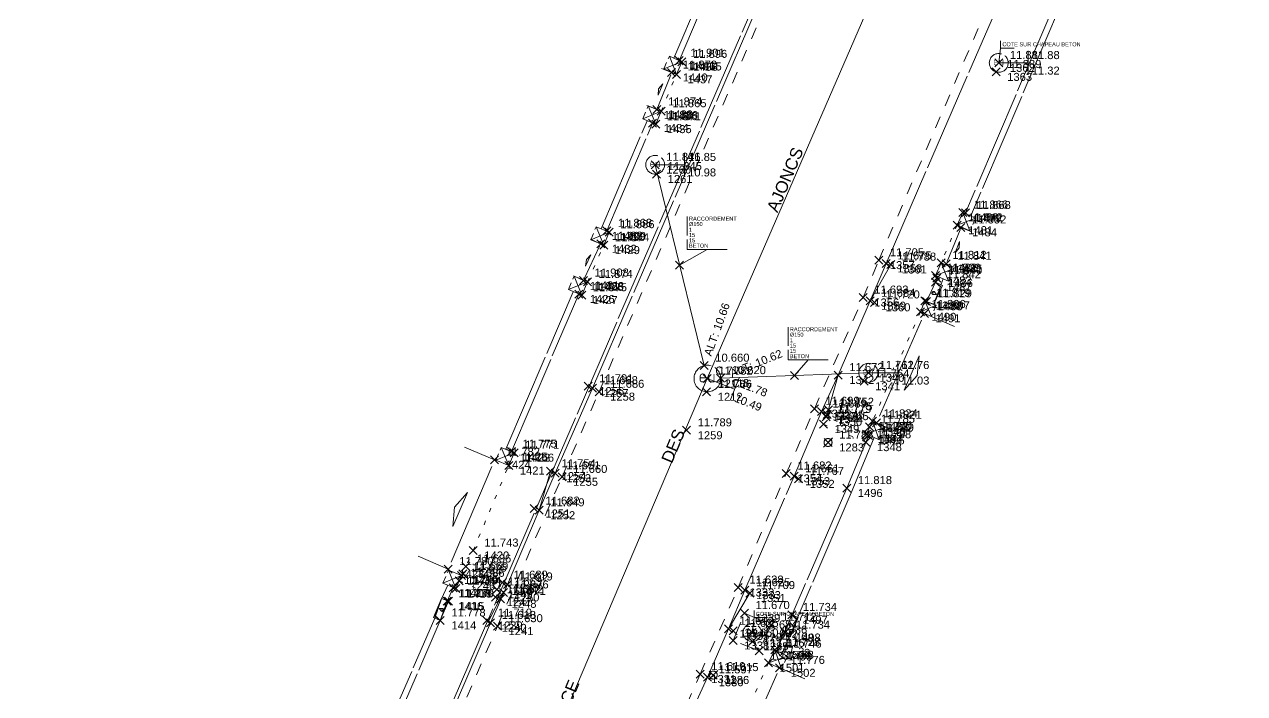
# Model space of a CAD drawing. Header units: metres. Extents: x 1224602 to 1224842, y 7187490 to 7187733.
# Drawn here: x 1224718.64 to 1224749.13, y 7187653.9 to 7187670.61 of the extents above; entities that cross this region are included whole.
import ezdxf
from ezdxf.enums import TextEntityAlignment as Align

# ---------------------------------------------------------------- set-up
doc = ezdxf.new("R2010")
doc.units = ezdxf.units.M
doc.header["$PDMODE"] = 3
doc.header["$PDSIZE"] = 0.1
for name, pattern in [('LL_0821', [0.7, 0.5, -0.2]), ('LL_0822', [2.5, 2.5, 0]), ('LL_0824', [0.35, 0.1, -0.25]), ('LL_0827', [0.2, 0.1, -0.1]), ('LL_0829', [0.6, 0.3, -0.3]), ('SL_1146', [2.5, 2.5, 0]), ('Socle_Continu', [2.5, 2.5, 0]), ('YL_2901', [2.5, 2.5, 0])]:
    doc.linetypes.add(name, pattern=pattern)
for name, color, linetype, lineweight in [('CLOTU_SCS', 212, 'Socle_Continu', 13), ('EAUPO_SCS', 140, 'Socle_Continu', 13), ('GAZFL_SCS', 40, 'Socle_Continu', 13), ('HABIL_SCI', 7, 'Socle_Continu', 13), ('SIGTA_SCI', 7, 'Socle_Continu', 13), ('SIGTM_SCI', 1, 'Socle_Continu', 13), ('SIGTO_SCI', 255, 'Socle_Continu', 13), ('VOIRI_SCS', 7, 'Socle_Continu', 13)]:
    doc.layers.add(name, color=color, linetype=linetype, lineweight=lineweight)
for name, color, linetype, lineweight, true_color in [('EAUUS_PSI', 7, 'Socle_Continu', 13, 0x7f3f00), ('EAUUS_SCI', 7, 'Socle_Continu', 13, 0x7f3f00), ('EAUUS_SCS', 7, 'Socle_Continu', 13, 0x7f3f00), ('EAUUS_SCT', 7, 'Socle_Continu', 13, 0x7f3f00), ('SIGTS_PSS', 7, 'Socle_Continu', 13, 0x9966cc)]:
    doc.layers.add(name, color=color, linetype=linetype, lineweight=lineweight, true_color=true_color)
doc.styles.add('Reseaux', font='arial.ttf')
doc.styles.get("Standard").update_dxf_attribs({"font": 'arial.ttf'})
doc.linetypes.add('CL_0181', pattern='A,3,-0.15,0.4,-0.381,["eu",Standard,S=0.254,R=0,X=-0.2,Y=-0.1],-0.381,0.4,-0.15', length=4.862)

# ---------------------------------------------------------------- blocks, each defined once
blk = doc.blocks.new('YP_1521')
at = {"layer": 'SIGTO_SCI', "color": 7, "linetype": 'Socle_Continu'}
blk.add_point((0, 0), dxfattribs=at)
at = {"layer": 'SIGTA_SCI', "linetype": 'Socle_Continu'}
blk.add_attdef('ALT', (0.278, 0.099), '', height=0.2, dxfattribs=at)
at = {"layer": 'SIGTA_SCI', "linetype": 'Socle_Continu', "flags": 9}
blk.add_attdef('CALQUE_ALT', (1.69, -1.18), '', height=0.2, dxfattribs=at)
at = {"layer": 'SIGTM_SCI', "linetype": 'Socle_Continu'}
blk.add_attdef('MAT', (0.278, -0.223), '', height=0.2, dxfattribs=at)
at = {"layer": 'SIGTM_SCI', "linetype": 'Socle_Continu', "flags": 9}
blk.add_attdef('CALQUE_MAT', (1.69, -1.501), '', height=0.2, dxfattribs=at)
at = {"layer": 'SIGTO_SCI', "linetype": 'Socle_Continu', "flags": 9}
for tag, p in [('ID', (1.69, 0.105)), ('NATURE', (1.69, -0.216)), ('FAMILLE', (1.69, -0.538)), ('CALQUE', (1.69, -0.859)), ('PCRS', (1.69, -1.823))]:
    blk.add_attdef(tag, p, '', height=0.2, dxfattribs=at)
blk = doc.blocks.new('CP_0161')
at = {"layer": 'EAUUS_SCS', "linetype": 'Socle_Continu', "const_width": 0.0333, "flags": 128}
for points in [[(-0.071, -0.125), (-0.195, -0.125, -0.405328), (-0.27, -0.05), (-0.27, 0.075, -0.999132), (-0.071, 0.075), (-0.071, 0.025), (-0.245, 0.025)], [(0.054, 0.175), (0.054, -0.038, 0.410802), (0.141, -0.125), (0.253, -0.125), (0.253, 0.175)]]:
    blk.add_lwpolyline(points, format="xyb", dxfattribs=at)
at = {"layer": 'EAUUS_SCS', "linetype": 'Socle_Continu'}
blk.add_circle((0, 0), 0.5, dxfattribs=at)
at = {"layer": 'EAUUS_SCS', "linetype": 'Socle_Continu', "flags": 9}
for tag, p in [('ID', (0.989, 0.577)), ('NATURE', (0.989, 0.255)), ('FAMILLE', (0.989, -0.066)), ('CALQUE', (0.989, -0.387)), ('TYPE', (0.989, -1.03)), ('PCRS', (0.989, -0.709))]:
    blk.add_attdef(tag, p, '', height=0.2, dxfattribs=at)
blk = doc.blocks.new('LP_0841')
at = {"layer": 'VOIRI_SCS', "linetype": 'Socle_Continu', "flags": 128}
blk.add_lwpolyline([(0, 0), (0, 0.5), (1, 0)], dxfattribs=at)
at = {"layer": 'VOIRI_SCS', "linetype": 'Socle_Continu', "flags": 9}
for tag, p in [('ID', (1.428, 0.548)), ('NATURE', (1.428, 0.227)), ('FAMILLE', (1.428, -0.095)), ('CALQUE', (1.428, -0.416)), ('PCRS', (1.428, -0.737))]:
    blk.add_attdef(tag, p, '', height=0.2, dxfattribs=at)
blk = doc.blocks.new('LP_0842')
at = {"layer": 'VOIRI_SCS', "linetype": 'Socle_Continu', "flags": 128}
blk.add_lwpolyline([(1, 0), (1, 0.5), (0, 0)], dxfattribs=at)
at = {"layer": 'VOIRI_SCS', "linetype": 'Socle_Continu', "flags": 9}
for tag, p in [('ID', (1.488, 0.614)), ('NATURE', (1.488, 0.292)), ('FAMILLE', (1.488, -0.029)), ('CALQUE', (1.488, -0.35)), ('PCRS', (1.488, -0.672))]:
    blk.add_attdef(tag, p, '', height=0.2, dxfattribs=at)
blk = doc.blocks.new('CP_0162')
at = {"layer": 'EAUUS_SCS', "linetype": 'Socle_Continu', "const_width": 0.025, "flags": 128}
for points in [[(-0.063, -0.111), (-0.174, -0.111, -0.405328), (-0.241, -0.045), (-0.241, 0.067, -0.999132), (-0.063, 0.067), (-0.063, 0.022), (-0.218, 0.022)], [(0.048, 0.155), (0.048, -0.034, 0.410802), (0.125, -0.111), (0.225, -0.111), (0.225, 0.155)]]:
    blk.add_lwpolyline(points, format="xyb", dxfattribs=at)
at = {"layer": 'EAUUS_SCS', "linetype": 'Socle_Continu'}
blk.add_circle((0, 0), 0.5, dxfattribs=at)
at = {"layer": 'EAUUS_SCS', "linetype": 'Socle_Continu', "flags": 9}
for tag, p in [('ID', (0.918, 0.522)), ('NATURE', (0.918, 0.2)), ('FAMILLE', (0.918, -0.121)), ('CALQUE', (0.918, -0.442)), ('PCRS', (0.918, -0.763))]:
    blk.add_attdef(tag, p, '', height=0.2, dxfattribs=at)
blk = doc.blocks.new('AP_0001')
at = {"layer": 'EAUPO_SCS', "linetype": 'Socle_Continu'}
blk.add_line((0.113, 0.113), (-0.113, -0.113), dxfattribs=at)
blk.add_circle((0, 0), 0.1, dxfattribs=at)
at = {"layer": 'EAUPO_SCS', "linetype": 'Socle_Continu', "flags": 9}
for tag, p in [('ID', (0.809, 0.507)), ('NATURE', (0.809, 0.186)), ('FAMILLE', (0.809, -0.135)), ('CALQUE', (0.809, -0.456)), ('PCRS', (0.809, -0.778))]:
    blk.add_attdef(tag, p, '', height=0.2, dxfattribs=at)
blk = doc.blocks.new('JP_0703')
at = {"layer": 'GAZFL_SCS', "linetype": 'Socle_Continu'}
blk.add_hatch(color=256, dxfattribs=at).paths.add_polyline_path([(0, 0), (0, 0.359), (1, 0.359), (0.088, 0.3)])
h = blk.add_hatch(color=256, dxfattribs=at)
edge = h.paths.add_edge_path()
edge.add_line((0.505, 0.179), (0.471, 0.106))
edge.add_line((0.471, 0.106), (0.471, 0.096))
edge.add_ellipse((0.505, 0.099), major_axis=(-0.0336, 0), ratio=0.758629, start_angle=5.44598, end_angle=174.55402)
edge.add_line((0.538, 0.096), (0.538, 0.106))
edge.add_line((0.538, 0.106), (0.505, 0.179))
at = {"layer": 'GAZFL_SCS', "linetype": 'Socle_Continu', "flags": 128}
blk.add_lwpolyline([(0, 0.359), (0, 0), (1, 0), (1, 0.359)], close=True, dxfattribs=at)
at = {"layer": 'GAZFL_SCS', "linetype": 'Socle_Continu'}
blk.add_lwpolyline([(0, 0), (0, 0.359), (1, 0.359), (0.088, 0.3)], close=True, dxfattribs=at)
blk.add_lwpolyline([(0.578, 0.106), (0.578, 0.124), (0.505, 0.281), (0.432, 0.124), (0.432, 0.106, 0.066358), (0.436, 0.095, 0.1059), (0.452, 0.076, 0.086348), (0.476, 0.064, 0.076263), (0.505, 0.059, 0.076263), (0.534, 0.064, 0.086348), (0.557, 0.076, 0.1059), (0.574, 0.095, 0.066358)], format="xyb", close=True, dxfattribs=at)
at = {"layer": 'GAZFL_SCS', "linetype": 'Socle_Continu', "flags": 9}
for tag, p in [('ID', (1.013, 0.696)), ('NATURE', (1.013, 0.374)), ('FAMILLE', (1.013, 0.053)), ('CALQUE', (1.013, -0.268)), ('PCRS', (1.013, -0.589))]:
    blk.add_attdef(tag, p, '', height=0.2, dxfattribs=at)
blk = doc.blocks.new('SP_1162')
at = {"layer": 'CLOTU_SCS', "linetype": 'Socle_Continu'}
for p, q in [((0, 0), (1, 1)), ((0, 1), (1, 0))]:
    blk.add_line(p, q, dxfattribs=at)
at = {"layer": 'CLOTU_SCS', "linetype": 'Socle_Continu', "flags": 128}
blk.add_lwpolyline([(1, 0), (0, 0), (0, 1), (1, 1)], close=True, dxfattribs=at)
at = {"layer": 'CLOTU_SCS', "linetype": 'Socle_Continu', "flags": 9}
for tag, p in [('NATURE', (1.089, -0.022)), ('ID', (1.089, 0.299)), ('CALQUE', (1.089, -0.665)), ('FAMILLE', (1.089, -0.344)), ('PCRS', (1.089, -0.986))]:
    blk.add_attdef(tag, p, '', height=0.2, dxfattribs=at)
blk = doc.blocks.new('SP_1161')
at = {"layer": 'CLOTU_SCS', "linetype": 'Socle_Continu'}
for p, q in [((0, 0), (0, 0.275)), ((1, 0.275), (1, 0)), ((0.5, 0.154), (0.344, 0.103)), ((0.344, 0.103), (0.656, 0.103)), ((0.656, 0.103), (0.5, 0.154)), ((0.062, 0), (0.938, 0))]:
    blk.add_line(p, q, dxfattribs=at)
at = {"layer": 'CLOTU_SCS', "linetype": 'Socle_Continu', "flags": 9}
for tag, p in [('ID', (1.36, 0.385)), ('NATURE', (1.36, 0.064)), ('FAMILLE', (1.36, -0.257)), ('CALQUE', (1.36, -0.579)), ('PCRS', (1.36, -0.9))]:
    blk.add_attdef(tag, p, '', height=0.2, dxfattribs=at)
blk = doc.blocks.new('ZP_1565')
at = {"layer": 'HABIL_SCI', "linetype": 'Socle_Continu'}
blk.add_attdef('TYPE', text='', height=0.3, dxfattribs=at).set_placement((0, 0), align=Align.MIDDLE_CENTER)
at = {"layer": 'HABIL_SCI', "linetype": 'Socle_Continu', "flags": 9}
for tag, p in [('ID', (0.547, -0.599)), ('NATURE', (0.547, -0.92)), ('FAMILLE', (0.547, -1.242)), ('CALQUE', (0.547, -1.563)), ('PCRS', (0.533, -1.833))]:
    blk.add_attdef(tag, p, '', height=0.2, dxfattribs=at)
blk = doc.blocks.new('*U83')
at = {"layer": 'EAUUS_SCI', "linetype": 'Socle_Continu'}
blk.add_line((0.091, 0.743), (0, 0), dxfattribs=at)
at = {"layer": 'EAUUS_SCI', "linetype": 'Socle_Continu', "flags": 128}
blk.add_lwpolyline([(0.764, 0.743), (0.091, 0.743), (0.091, 1.1)], dxfattribs=at)
at = {"layer": 'EAUUS_SCI', "linetype": 'Socle_Continu'}
blk.add_point((0, 0), dxfattribs=at)
blk.add_attdef('TXT', (0.179, 0.83), '', height=0.2, dxfattribs=at)
at = {"layer": 'EAUUS_SCI', "linetype": 'Socle_Continu', "flags": 9}
for tag, p in [('NATURE', (1.967, -0.177)), ('ID', (1.967, 0.144)), ('FAMILLE', (1.967, -0.499)), ('CALQUE', (1.967, -0.82)), ('PCRS', (1.967, -1.141))]:
    blk.add_attdef(tag, p, '', height=0.2, dxfattribs=at)
blk = doc.blocks.new('CP_2101')
at = {"layer": 'EAUUS_PSI', "linetype": 'Socle_Continu'}
blk.add_line((0.733, 0), (0, 0), dxfattribs=at)
at = {"layer": 'EAUUS_PSI', "linetype": 'Socle_Continu', "flags": 128}
blk.add_lwpolyline([(0.733, -0.3), (0.733, 0.3)], dxfattribs=at)
at = {"layer": 'EAUUS_PSI', "linetype": 'Socle_Continu'}
blk.add_point((0, 0), dxfattribs=at)
at = {"layer": 'EAUUS_PSI', "linetype": 'Socle_Continu', "style": 'Reseaux', "flags": 9}
for tag, p in [('ID', (2.525, 0.541)), ('NATURE', (2.525, 0.22))]:
    blk.add_attdef(tag, p, '', height=0.2, dxfattribs=at)
at = {"layer": 'EAUUS_PSI', "linetype": 'Socle_Continu'}
for tag, p in [('TAMPON', (0.824, 0.196)), ('RADIER', (0.824, -0.192))]:
    blk.add_attdef(tag, text='', height=0.2, dxfattribs=at).set_placement(p, align=Align.MIDDLE_LEFT)
at = {"layer": 'EAUUS_PSI', "linetype": 'Socle_Continu', "flags": 9}
for tag, p in [('FAMILLE', (2.525, -0.101)), ('CALQUE', (2.525, -0.423))]:
    blk.add_attdef(tag, p, '', height=0.2, dxfattribs=at)
blk = doc.blocks.new('*U88')
at = {"layer": 'EAUUS_SCI', "linetype": 'Socle_Continu'}
blk.add_line((1.376, 0.791), (0, 0), dxfattribs=at)
at = {"layer": 'EAUUS_SCI', "linetype": 'Socle_Continu', "flags": 128}
blk.add_lwpolyline([(2.376, 0.791), (0.376, 0.791), (0.376, 2.429)], dxfattribs=at)
at = {"layer": 'EAUUS_SCI', "linetype": 'Socle_Continu'}
blk.add_point((0, 0), dxfattribs=at)
for tag, p in [('TYPE', (0.465, 2.224)), ('DIAM', (0.465, 1.954)), ('NBR', (0.465, 1.676)), ('LARG', (0.465, 1.41)), ('HAUT', (0.465, 1.144)), ('MATER', (0.465, 0.878))]:
    blk.add_attdef(tag, p, '', height=0.2, dxfattribs=at)
at = {"layer": 'EAUUS_SCI', "linetype": 'Socle_Continu', "flags": 9}
for tag, p in [('NATURE', (2.47, 1.097)), ('ID', (2.47, 1.418)), ('CALQUE', (2.47, 0.454)), ('FAMILLE', (2.47, 0.776))]:
    blk.add_attdef(tag, p, '', height=0.2, dxfattribs=at)
blk = doc.blocks.new('*U89')
at = {"layer": 'EAUUS_SCI', "linetype": 'Socle_Continu'}
blk.add_line((0.678, 0.776), (0, 0), dxfattribs=at)
at = {"layer": 'EAUUS_SCI', "linetype": 'Socle_Continu', "flags": 128}
blk.add_lwpolyline([(1.678, 0.776), (-0.322, 0.776), (-0.322, 2.415)], dxfattribs=at)
at = {"layer": 'EAUUS_SCI', "linetype": 'Socle_Continu'}
blk.add_point((0, 0), dxfattribs=at)
for tag, p in [('TYPE', (-0.233, 2.21)), ('DIAM', (-0.233, 1.939)), ('NBR', (-0.233, 1.661)), ('LARG', (-0.233, 1.395)), ('HAUT', (-0.233, 1.129)), ('MATER', (-0.233, 0.864))]:
    blk.add_attdef(tag, p, '', height=0.2, dxfattribs=at)
at = {"layer": 'EAUUS_SCI', "linetype": 'Socle_Continu', "flags": 9}
for tag, p in [('NATURE', (2.47, 1.097)), ('ID', (2.47, 1.418)), ('CALQUE', (2.47, 0.454)), ('FAMILLE', (2.47, 0.776))]:
    blk.add_attdef(tag, p, '', height=0.2, dxfattribs=at)
blk = doc.blocks.new('CP_0169')
at = {"layer": 'EAUUS_SCI', "linetype": 'Socle_Continu'}
blk.add_point((0, 0), dxfattribs=at)
at = {"layer": 'EAUUS_SCI', "linetype": 'Socle_Continu', "insert": (0.268, 0.01), "char_height": 0.2, "attachment_point": 4}
blk.add_mtext_dynamic_manual_height_columns('\\pxql;ALT:', width=0.46273, gutter_width=1, heights=[0], dxfattribs=at)
at = {"layer": 'EAUUS_SCI', "linetype": 'Socle_Continu', "style": 'Reseaux', "flags": 9}
for tag, p in [('ID', (2.066, 0.187)), ('NATURE', (2.066, -0.134))]:
    blk.add_attdef(tag, p, '', height=0.2, dxfattribs=at)
at = {"layer": 'EAUUS_SCI', "linetype": 'Socle_Continu'}
blk.add_attdef('ALT', text='', height=0.2, dxfattribs=at).set_placement((0.952, 0.01), align=Align.MIDDLE_LEFT)
at = {"layer": 'EAUUS_SCI', "linetype": 'Socle_Continu', "flags": 9}
for tag, p in [('FAMILLE', (2.066, -0.456)), ('CALQUE', (2.066, -0.777)), ('TYPE', (2.066, -1.098))]:
    blk.add_attdef(tag, p, '', height=0.2, dxfattribs=at)

msp = doc.modelspace()

# ---------------------------------------------------------------- linework, layer by layer
at = {"layer": 'CLOTU_SCS', "linetype": 'SL_1146'}
for points in [[(1224734.867, 7187669.768, 11.862), (1224736.519, 7187673.651, 11.894)], [(1224735.005, 7187669.708, 11.901), (1224736.408, 7187673.008, 11.941), (1224736.655, 7187673.59, 11.924)], [(1224744.446, 7187671.263, 11.938), (1224744.441, 7187671.252, 11.938), (1224742.155, 7187665.904, 11.868), (1224742.148, 7187665.888, 11.867)], [(1224744.582, 7187671.2, 11.945), (1224742.285, 7187665.828, 11.867)], [(1224733.05, 7187665.507, 11.84), (1224734.2, 7187668.208, 11.859)], [(1224733.189, 7187665.45, 11.869), (1224733.193, 7187665.458, 11.868), (1224734.338, 7187668.15, 11.886)], [(1224741.457, 7187664.317, 11.838), (1224741.442, 7187664.277, 11.84), (1224741.406, 7187664.174, 11.842)], [(1224741.595, 7187664.257, 11.832), (1224741.547, 7187664.124, 11.829)], [(1224730.673, 7187660, 11.783), (1224732.353, 7187663.936, 11.835)], [(1224730.811, 7187659.941, 11.775), (1224732.491, 7187663.877, 11.888)], [(1224739.74, 7187660.356, 11.77), (1224739.187, 7187659.031, 11.818), (1224737.437, 7187654.962, 11.746)], [(1224739.877, 7187660.294, 11.824), (1224739.326, 7187658.973, 11.822), (1224737.572, 7187654.896, 11.761)], [(1224725.555, 7187648.199, 11.673), (1224727.323, 7187652.158, 11.708), (1224728.895, 7187655.778, 11.769), (1224729.067, 7187656.259, 11.776), (1224729.22, 7187656.606, 11.776)], [(1224725.692, 7187648.138, 11.689), (1224727.461, 7187652.097, 11.689), (1224729.034, 7187655.723, 11.778), (1224729.206, 7187656.204, 11.771), (1224729.352, 7187656.535, 11.779), (1224729.358, 7187656.547, 11.775)]]:
    msp.add_polyline3d(points, dxfattribs=at)
at = {"layer": 'EAUUS_SCT', "linetype": 'CL_0181'}
for points in [[(1224748.538, 7187691.322, 10.77), (1224735.705, 7187661.766, 10.49)], [(1224734.402, 7187667.108, 10.98), (1224735.626, 7187662.089, 10.66)], [(1224735.705, 7187661.766, 10.49), (1224719.622, 7187623.902, 10.15)], [(1224739.73, 7187661.909, 11.03), (1224736.037, 7187661.777, 10.62)]]:
    msp.add_polyline3d(points, dxfattribs=at)
at = {"layer": 'SIGTS_PSS', "linetype": 'YL_2901'}
msp.add_polyline3d([(1224718.643, 7187594.665, 11.273), (1224724.194, 7187641.786, 11.605), (1224743.464, 7187686.347, 12.019), (1224774.759, 7187705.496, 12.369), (1224807.6, 7187693.028, 12.688), (1224838.124, 7187643.847, 11.839), (1224818.746, 7187610.542, 11.62), (1224772.174, 7187599.12, 11.427)], close=True, dxfattribs=at)
at = {"layer": 'VOIRI_SCS', "linetype": 'LL_0822'}
for points in [[(1224721.058, 7187634.314, 11.425), (1224722.076, 7187636.668, 11.442), (1224722.268, 7187637.111, 11.461), (1224724.256, 7187641.759, 11.487), (1224725.07, 7187643.617, 11.494), (1224725.481, 7187644.541, 11.513), (1224726.27, 7187646.385, 11.536), (1224726.698, 7187647.323, 11.522), (1224727.373, 7187648.914, 11.555), (1224730.291, 7187655.662, 11.618), (1224730.71, 7187656.624, 11.619), (1224731.505, 7187658.475, 11.649), (1224731.901, 7187659.4, 11.651), (1224732.838, 7187661.527, 11.668), (1224737.534, 7187672.401, 11.761), (1224737.927, 7187673.325, 11.773), (1224738.322, 7187674.257, 11.789), (1224739.227, 7187676.315, 11.803), (1224740.334, 7187678.891, 11.829), (1224740.735, 7187679.819, 11.83), (1224744.681, 7187688.986, 11.907), (1224746.133, 7187692.369, 11.941)], [(1224727.055, 7187634.359, 11.453), (1224730.809, 7187643.029, 11.513), (1224731.312, 7187644.19, 11.517), (1224731.69, 7187645.009, 11.526), (1224732.487, 7187646.877, 11.539), (1224732.887, 7187647.833, 11.546), (1224734.074, 7187650.571, 11.567), (1224734.978, 7187652.717, 11.599), (1224735.302, 7187653.413, 11.605), (1224735.711, 7187654.302, 11.597), (1224736.233, 7187655.516, 11.612), (1224736.644, 7187656.479, 11.625), (1224737.872, 7187659.325, 11.661), (1224738.555, 7187660.943, 11.689), (1224738.975, 7187661.854, 11.672), (1224739.77, 7187663.709, 11.684), (1224740.175, 7187664.642, 11.675), (1224743.342, 7187671.957, 11.824)]]:
    msp.add_polyline3d(points, dxfattribs=at)
at = {"layer": 'VOIRI_SCS', "linetype": 'LL_0829'}
for points in [[(1224721.222, 7187634.231, 11.432), (1224722.181, 7187636.487, 11.45), (1224722.239, 7187636.598, 11.461), (1224724.439, 7187641.68, 11.489), (1224725.237, 7187643.541, 11.518), (1224726.46, 7187646.32, 11.549), (1224727.566, 7187648.85, 11.565), (1224730.462, 7187655.581, 11.63), (1224732.075, 7187659.31, 11.66), (1224732.999, 7187661.437, 11.686), (1224737.7, 7187672.316, 11.771)], [(1224726.87, 7187634.426, 11.472), (1224730.625, 7187643.104, 11.527), (1224731.102, 7187644.194, 11.528), (1224732.308, 7187646.951, 11.542), (1224733.907, 7187650.659, 11.585), (1224734.709, 7187652.528, 11.6), (1224735.526, 7187654.382, 11.619), (1224736.479, 7187656.545, 11.638), (1224737.677, 7187659.395, 11.682), (1224738.379, 7187661.013, 11.699), (1224739.599, 7187663.79, 11.693), (1224739.988, 7187664.723, 11.705), (1224743.133, 7187672.052, 11.786)]]:
    msp.add_polyline3d(points, dxfattribs=at)
at = {"layer": 'VOIRI_SCS', "linetype": 'LL_0824'}
for points in [[(1224734.553, 7187668.446, 11.865), (1224734.933, 7187669.365, 11.865)], [(1224741.946, 7187665.596, 11.842), (1224741.549, 7187664.658, 11.812)], [(1224732.71, 7187664.182, 11.874), (1224733.12, 7187665.098, 11.874)], [(1224741.028, 7187663.432, 11.806), (1224739.829, 7187660.699, 11.824)], [(1224738.736, 7187660.988, 11.752), (1224739.761, 7187660.562, 11.785)], [(1224739.666, 7187660.176, 11.788), (1224738.604, 7187660.628, 11.765)], [(1224729.563, 7187656.843, 11.675), (1224729.856, 7187657.47, 11.743), (1224730.743, 7187659.591, 11.766)], [(1224730.71, 7187656.624, 11.619), (1224730.587, 7187656.668, 11.689), (1224729.673, 7187657.072, 11.686)], [(1224729.507, 7187656.714, 11.686), (1224730.417, 7187656.305, 11.662), (1224730.537, 7187656.262, 11.671)], [(1224737.234, 7187654.664, 11.768), (1224736.221, 7187652.379, 11.751)]]:
    msp.add_polyline3d(points, dxfattribs=at)
at = {"layer": 'VOIRI_SCS', "linetype": 'LL_0827'}
for points in [[(1224739.683, 7187660.378, 11.77), (1224738.674, 7187660.809, 11.779)], [(1224729.598, 7187656.885, 11.669), (1224730.443, 7187656.498, 11.663), (1224730.609, 7187656.423, 11.676)]]:
    msp.add_polyline3d(points, dxfattribs=at)
at = {"layer": 'VOIRI_SCS', "linetype": 'LL_0821'}
msp.add_polyline3d([(1224737.301, 7187655.616, 11.712), (1224737.002, 7187654.964, 11.676), (1224736.351, 7187655.221, 11.65), (1224736.631, 7187655.909, 11.67)], close=True, dxfattribs=at)

# ---------------------------------------------------------------- block references
at = {"layer": 'CLOTU_SCS', "color": 6, "linetype": 'Socle_Continu'}
for p, xscale, yscale, rotation in [((1224734.933, 7187669.365, 11.865), 0.3429717205455365, 0.3429717205455365, 66.3451872147205), ((1224734.415, 7187668.121, 11.871), 0.3522040553580028, 0.3522040553580028, 67.07316060167726), ((1224742.086, 7187665.915, 11.866), 0.3485076832617347, 0.3485076832617347, 246.2311958569007), ((1224733.12, 7187665.098, 11.874), 0.3520653177139709, 0.3520653177139709, 67.74367786866841), ((1224741.549, 7187664.658, 11.812), 0.3492056353056679, 0.3492056353056679, 246.5252998844904), ((1224732.566, 7187663.85, 11.875), 0.3618020578064488, 0.3618020578064488, 66.44476964839303), ((1224741.143, 7187663.711, 11.819), 0.3016407365115417, 0.3016407365115417, 247.5657574593285), ((1224739.829, 7187660.699, 11.824), 0.348859917772995, 0.348859917772995, 245.6031699350077), ((1224730.743, 7187659.591, 11.766), 0.3482467561451899, 0.3482467561451899, 67.46389162712806), ((1224729.424, 7187656.519, 11.744), 0.3525516964000791, 0.3525516964000791, 66.89684014940507), ((1224737.39, 7187654.985, 11.728), 0.3564087606213233, 0.3564087606213233, 244.1334108961255)]:
    msp.add_blockref('SP_1162', p, dxfattribs=dict(at, xscale=xscale, yscale=yscale, rotation=rotation))
at = {"layer": 'CLOTU_SCS', "linetype": 'Socle_Continu'}
for p, xscale, yscale, rotation in [((1224734.447, 7187668.49, 11.874), 0.9920622379828593, 0.9920622379828593, 68.29557390362463), ((1224742.043, 7187665.542, 11.852), 0.9784709130948864, 0.9784709130948864, 247.8926369205117), ((1224732.612, 7187664.216, 11.908), 1.009987029202287, 1.009987029202287, 64.9201020055239), ((1224741.129, 7187663.395, 11.807), 2.986088040818722, 2.986088040818722, 246.3160388816464), ((1224729.23, 7187657.008, 11.78), 2.965501932634147, 2.965501932634147, 66.95282700365952), ((1224737.51, 7187654.538, 11.776), 2.50383657271672, 2.50383657271672, 246.2375964823671)]:
    msp.add_blockref('SP_1161', p, dxfattribs=dict(at, xscale=xscale, yscale=yscale, rotation=rotation))
at = {"layer": 'EAUPO_SCS', "linetype": 'Socle_Continu'}
for p in [(1224738.722, 7187660.169, 11.788), (1224735.852, 7187654.359, 11.615)]:
    msp.add_blockref('AP_0001', p, dxfattribs=at)
at = {"layer": 'EAUUS_PSI', "linetype": 'Socle_Continu'}
ref = msp.add_blockref('CP_2101', (1224742.986, 7187669.652, 11.881), dxfattribs=at)
ref.add_attrib('TAMPON', '11.88', dxfattribs={"linetype": 'Socle_Continu', "height": 0.2}).set_placement((1224743.81, 7187669.847), align=Align.MIDDLE_LEFT)
ref.add_attrib('RADIER', '11.32', dxfattribs={"linetype": 'Socle_Continu', "height": 0.2}).set_placement((1224743.81, 7187669.46), align=Align.MIDDLE_LEFT)
ref = msp.add_blockref('CP_2101', (1224734.402, 7187667.108, 11.846), dxfattribs=at)
ref.add_attrib('TAMPON', '11.85', dxfattribs={"linetype": 'Socle_Continu', "height": 0.2}).set_placement((1224735.225, 7187667.303), align=Align.MIDDLE_LEFT)
ref.add_attrib('RADIER', '10.98', dxfattribs={"linetype": 'Socle_Continu', "height": 0.2}).set_placement((1224735.225, 7187666.916), align=Align.MIDDLE_LEFT)
ref = msp.add_blockref('CP_2101', (1224739.73, 7187661.909, 11.762), dxfattribs=at)
ref.add_attrib('TAMPON', '11.76', dxfattribs={"linetype": 'Socle_Continu', "height": 0.2}).set_placement((1224740.554, 7187662.105), align=Align.MIDDLE_LEFT)
ref.add_attrib('RADIER', '11.03', dxfattribs={"linetype": 'Socle_Continu', "height": 0.2}).set_placement((1224740.554, 7187661.717), align=Align.MIDDLE_LEFT)
ref = msp.add_blockref('CP_2101', (1224735.705, 7187661.766, 11.782), dxfattribs=dict(at, rotation=338.7987685430422))
ref.add_attrib('TAMPON', '11.78', dxfattribs={"linetype": 'Socle_Continu', "height": 0.2, "rotation": 338.7988}).set_placement((1224736.543, 7187661.65), align=Align.MIDDLE_LEFT)
ref.add_attrib('RADIER', '10.49', dxfattribs={"linetype": 'Socle_Continu', "height": 0.2, "rotation": 338.7988}).set_placement((1224736.403, 7187661.289), align=Align.MIDDLE_LEFT)
ref = msp.add_blockref('CP_2101', (1224736.827, 7187655.423, 11.684), dxfattribs=dict(at, rotation=347.069720944001))
ref.add_attrib('TAMPON', '11.68', dxfattribs={"linetype": 'Socle_Continu', "height": 0.2, "rotation": 347.0697}).set_placement((1224737.673, 7187655.43), align=Align.MIDDLE_LEFT)
ref.add_attrib('RADIER', '11.23', dxfattribs={"linetype": 'Socle_Continu', "height": 0.2, "rotation": 347.0697}).set_placement((1224737.587, 7187655.052), align=Align.MIDDLE_LEFT)
at = {"layer": 'EAUUS_SCI', "linetype": 'Socle_Continu'}
ref = msp.add_blockref('*U83', (1224742.986, 7187669.652, 11.881), dxfattribs=dict(at, xscale=0.5, yscale=0.5, zscale=0.5))
ref.add_attrib('TXT', 'COTE SUR CHAPEAU BETON', (1224743.076, 7187670.067), dxfattribs={"linetype": 'Socle_Continu', "height": 0.1})
at = {"layer": 'EAUUS_SCI', "linetype": 'Socle_Continu', "xscale": 0.5, "yscale": 0.5, "zscale": 0.5}
for name, p in [('*U88', (1224735.014, 7187664.598)), ('*U89', (1224737.883, 7187661.843))]:
    msp.add_blockref(name, p, dxfattribs=at).add_auto_attribs({'TYPE': 'RACCORDEMENT', 'DIAM': 'Ø150', 'NBR': '1', 'LARG': '15', 'HAUT': '15', 'MATER': 'BETON'})
at = {"layer": 'EAUUS_SCI', "linetype": 'Socle_Continu'}
ref = msp.add_blockref('CP_0169', (1224735.626, 7187662.089, 10.66), dxfattribs=dict(at, rotation=70.11849754168824))
ref.add_attrib('ALT', '10.66', dxfattribs={"linetype": 'Socle_Continu', "height": 0.2, "rotation": 70.1185}).set_placement((1224735.941, 7187662.987), align=Align.MIDDLE_LEFT)
ref = msp.add_blockref('CP_0169', (1224736.037, 7187661.777, 10.62), dxfattribs=dict(at, rotation=21.98356992777709))
ref.add_attrib('ALT', '10.62', dxfattribs={"linetype": 'Socle_Continu', "height": 0.2, "rotation": 21.9836}).set_placement((1224736.916, 7187662.143), align=Align.MIDDLE_LEFT)
ref = msp.add_blockref('*U83', (1224736.827, 7187655.423, 11.684), dxfattribs=dict(at, xscale=0.5, yscale=0.5, zscale=0.5))
ref.add_attrib('TXT', 'COTE SUR CHAPEAU BETON', (1224736.917, 7187655.838), dxfattribs={"linetype": 'Socle_Continu', "height": 0.1})
at = {"layer": 'EAUUS_SCS', "linetype": 'Socle_Continu'}
for name, p, xscale, yscale in [('CP_0162', (1224742.986, 7187669.652, 11.881), 0.4708275176708355, 0.4708275176708355), ('CP_0162', (1224734.402, 7187667.108, 11.846), 0.468321980137084, 0.468321980137084), ('CP_0161', (1224735.705, 7187661.766, 11.782), 0.6648874789230238, 0.6648874789230238), ('CP_0162', (1224739.73, 7187661.909, 11.762), 0.4761046955124362, 0.4761046955124362), ('CP_0162', (1224736.827, 7187655.423, 11.684), 0.4479726188547496, 0.4479726188547496)]:
    msp.add_blockref(name, p, dxfattribs=dict(at, xscale=xscale, yscale=yscale))
at = {"layer": 'GAZFL_SCS', "linetype": 'Socle_Continu'}
for p, xscale, yscale, rotation in [((1224741.406, 7187664.174, 11.842), 0.5286660094110193, 0.5286660094110193, 244.9625543772553), ((1224729.034, 7187655.723, 11.778), 0.5197783196596092, 0.5197783196596092, 66.90722939506023), ((1224737.814, 7187655.862, 11.734), 0.4767299879551476, 0.4767299879551476, 248.3177675843374)]:
    msp.add_blockref('JP_0703', p, dxfattribs=dict(at, xscale=xscale, yscale=yscale, rotation=rotation))
at = {"layer": 'HABIL_SCI', "linetype": 'Socle_Continu', "rotation": 67.19118217492905}
msp.add_blockref('ZP_1565', (1224733.382, 7187656.595), dxfattribs=at).add_auto_attribs({'TYPE': 'RUE                                                   RESIDENCE                                                   DES                                                   AJONCS'})
at = {"layer": 'SIGTO_SCI', "linetype": 'Socle_Continu'}
for p, values in [((1224735.005, 7187669.708, 11.901), {'ALT': '11.901', 'MAT': '1441'}), ((1224734.814, 7187669.411, 11.872), {'ALT': '11.872', 'MAT': '1440'}), ((1224735.071, 7187669.679, 11.896), {'ALT': '11.896', 'MAT': '1438'}), ((1224742.92, 7187669.426, 11.889), {'ALT': '11.889', 'MAT': '1363'}), ((1224742.986, 7187669.652, 11.881), {'ALT': '11.881', 'MAT': '1362'}), ((1224734.933, 7187669.365, 11.865), {'ALT': '11.865', 'MAT': '1437'}), ((1224734.447, 7187668.49, 11.874), {'ALT': '11.874', 'MAT': '1439'}), ((1224734.553, 7187668.446, 11.865), {'ALT': '11.865', 'MAT': '1436'}), ((1224734.338, 7187668.15, 11.886), {'ALT': '11.886', 'MAT': '1434'}), ((1224734.415, 7187668.121, 11.871), {'ALT': '11.871', 'MAT': '1435'}), ((1224734.402, 7187667.108, 11.846), {'ALT': '11.846', 'MAT': '1260'}), ((1224734.437, 7187666.876, 11.845), {'ALT': '11.845', 'MAT': '1261'}), ((1224742.086, 7187665.915, 11.866), {'ALT': '11.866', 'MAT': '1480'}), ((1224742.155, 7187665.904, 11.868), {'ALT': '11.868', 'MAT': '1479'}), ((1224733.193, 7187665.458, 11.868), {'ALT': '11.868', 'MAT': '1433'}), ((1224741.946, 7187665.596, 11.842), {'ALT': '11.842', 'MAT': '1481'}), ((1224742.043, 7187665.542, 11.852), {'ALT': '11.852', 'MAT': '1484'}), ((1224733.041, 7187665.131, 11.909), {'ALT': '11.909', 'MAT': '1432'}), ((1224733.253, 7187665.424, 11.886), {'ALT': '11.886', 'MAT': '1430'}), ((1224733.12, 7187665.098, 11.874), {'ALT': '11.874', 'MAT': '1429'}), ((1224739.988, 7187664.723, 11.705), {'ALT': '11.705', 'MAT': '1357'}), ((1224740.175, 7187664.642, 11.675), {'ALT': '11.675', 'MAT': '1358'}), ((1224740.29, 7187664.614, 11.788), {'ALT': '11.788', 'MAT': '1361'}), ((1224741.549, 7187664.658, 11.812), {'ALT': '11.812', 'MAT': '1482'}), ((1224741.675, 7187664.635, 11.841), {'ALT': '11.841', 'MAT': '1485'}), ((1224732.612, 7187664.216, 11.908), {'ALT': '11.908', 'MAT': '1431'}), ((1224741.409, 7187664.338, 11.829), {'ALT': '11.829', 'MAT': '1483'}), ((1224741.442, 7187664.277, 11.84), {'ALT': '11.840', 'MAT': '1486'}), ((1224732.71, 7187664.182, 11.874), {'ALT': '11.874', 'MAT': '1428'}), ((1224741.406, 7187664.174, 11.842), {'ALT': '11.842', 'MAT': '1487'}), ((1224732.491, 7187663.877, 11.888), {'ALT': '11.888', 'MAT': '1426'}), ((1224732.566, 7187663.85, 11.875), {'ALT': '11.875', 'MAT': '1427'}), ((1224739.599, 7187663.79, 11.693), {'ALT': '11.693', 'MAT': '1356'}), ((1224739.77, 7187663.709, 11.684), {'ALT': '11.684', 'MAT': '1359'}), ((1224739.88, 7187663.669, 11.72), {'ALT': '11.720', 'MAT': '1360'}), ((1224741.143, 7187663.711, 11.819), {'ALT': '11.819', 'MAT': '1489'}), ((1224741.182, 7187663.695, 11.829), {'ALT': '11.829', 'MAT': '1488'}), ((1224741.028, 7187663.432, 11.806), {'ALT': '11.806', 'MAT': '1490'}), ((1224741.129, 7187663.395, 11.807), {'ALT': '11.807', 'MAT': '1491'}), ((1224735.626, 7187662.089, 10.66), {'ALT': '10.660', 'MAT': 'C.7'}), ((1224736.037, 7187661.777, 10.62), {'ALT': '10.620', 'MAT': 'C.8'}), ((1224738.975, 7187661.854, 11.672), {'ALT': '11.672', 'MAT': '1342'}), ((1224739.73, 7187661.909, 11.762), {'ALT': '11.762', 'MAT': '1340'}), ((1224732.727, 7187661.576, 11.791), {'ALT': '11.791', 'MAT': '1256'}), ((1224732.838, 7187661.527, 11.668), {'ALT': '11.668', 'MAT': '1257'}), ((1224735.705, 7187661.766, 11.782), {'ALT': '11.782', 'MAT': '1211'}), ((1224739.622, 7187661.698, 11.764), {'ALT': '11.764', 'MAT': '1341'}), ((1224732.999, 7187661.437, 11.686), {'ALT': '11.686', 'MAT': '1258'}), ((1224735.687, 7187661.434, 11.786), {'ALT': '11.786', 'MAT': '1212'}), ((1224738.379, 7187661.013, 11.699), {'ALT': '11.699', 'MAT': '1355'}), ((1224738.555, 7187660.943, 11.689), {'ALT': '11.689', 'MAT': '1343'}), ((1224738.698, 7187660.871, 11.775), {'ALT': '11.775', 'MAT': '1344'}), ((1224738.736, 7187660.988, 11.752), {'ALT': '11.752', 'MAT': '1345'}), ((1224738.604, 7187660.628, 11.765), {'ALT': '11.765', 'MAT': '1349'}), ((1224738.674, 7187660.809, 11.779), {'ALT': '11.779', 'MAT': '1350'}), ((1224739.761, 7187660.562, 11.785), {'ALT': '11.785', 'MAT': '1346'}), ((1224739.829, 7187660.699, 11.824), {'ALT': '11.824', 'MAT': '1493'}), ((1224739.93, 7187660.661, 11.821), {'ALT': '11.821', 'MAT': '1492'}), ((1224735.187, 7187660.473, 11.789), {'ALT': '11.789', 'MAT': '1259'}), ((1224739.683, 7187660.378, 11.77), {'ALT': '11.770', 'MAT': '1347'}), ((1224739.685, 7187660.381, 11.77), {'ALT': '11.770', 'MAT': '1494'}), ((1224739.736, 7187660.346, 11.769), {'ALT': '11.769', 'MAT': '1495'}), ((1224738.722, 7187660.169, 11.788), {'ALT': '11.788', 'MAT': '1283'}), ((1224739.666, 7187660.176, 11.788), {'ALT': '11.788', 'MAT': '1348'}), ((1224730.391, 7187659.737, 11.782), {'ALT': '11.782', 'MAT': '1424'}), ((1224730.811, 7187659.941, 11.775), {'ALT': '11.775', 'MAT': '1425'}), ((1224730.876, 7187659.913, 11.771), {'ALT': '11.771', 'MAT': '1422'}), ((1224730.743, 7187659.591, 11.766), {'ALT': '11.766', 'MAT': '1421'}), ((1224731.786, 7187659.451, 11.754), {'ALT': '11.754', 'MAT': '1254'}), ((1224731.901, 7187659.4, 11.651), {'ALT': '11.651', 'MAT': '1253'}), ((1224737.677, 7187659.395, 11.682), {'ALT': '11.682', 'MAT': '1354'}), ((1224732.075, 7187659.31, 11.66), {'ALT': '11.660', 'MAT': '1255'}), ((1224737.872, 7187659.325, 11.661), {'ALT': '11.661', 'MAT': '1353'}), ((1224737.987, 7187659.259, 11.767), {'ALT': '11.767', 'MAT': '1352'}), ((1224739.187, 7187659.031, 11.818), {'ALT': '11.818', 'MAT': '1496'}), ((1224731.382, 7187658.518, 11.682), {'ALT': '11.682', 'MAT': '1251'}), ((1224731.505, 7187658.475, 11.649), {'ALT': '11.649', 'MAT': '1252'}), ((1224729.856, 7187657.47, 11.743), {'ALT': '11.743', 'MAT': '1420'}), ((1224729.23, 7187657.008, 11.78), {'ALT': '11.780', 'MAT': '1423'}), ((1224729.673, 7187657.072, 11.686), {'ALT': '11.686', 'MAT': '1244'}), ((1224729.507, 7187656.714, 11.686), {'ALT': '11.686', 'MAT': '1246'}), ((1224729.563, 7187656.843, 11.675), {'ALT': '11.675', 'MAT': '1419'}), ((1224729.598, 7187656.885, 11.669), {'ALT': '11.669', 'MAT': '1245'}), ((1224730.587, 7187656.668, 11.689), {'ALT': '11.689', 'MAT': '1243'}), ((1224730.71, 7187656.624, 11.619), {'ALT': '11.619', 'MAT': '1242'}), ((1224729.352, 7187656.535, 11.779), {'ALT': '11.779', 'MAT': '1417'}), ((1224729.424, 7187656.519, 11.744), {'ALT': '11.744', 'MAT': '1418'}), ((1224730.417, 7187656.305, 11.662), {'ALT': '11.662', 'MAT': '1247'}), ((1224730.443, 7187656.498, 11.663), {'ALT': '11.663', 'MAT': '1249'}), ((1224730.609, 7187656.423, 11.676), {'ALT': '11.676', 'MAT': '1250'}), ((1224736.479, 7187656.545, 11.638), {'ALT': '11.638', 'MAT': '1332'}), ((1224736.644, 7187656.479, 11.625), {'ALT': '11.625', 'MAT': '1333'}), ((1224736.764, 7187656.408, 11.709), {'ALT': '11.709', 'MAT': '1351'}), ((1224729.206, 7187656.204, 11.771), {'ALT': '11.771', 'MAT': '1416'}), ((1224729.238, 7187656.201, 11.77), {'ALT': '11.770', 'MAT': '1415'}), ((1224730.537, 7187656.262, 11.671), {'ALT': '11.671', 'MAT': '1248'}), ((1224729.034, 7187655.723, 11.778), {'ALT': '11.778', 'MAT': '1414'}), ((1224730.194, 7187655.721, 11.719), {'ALT': '11.719', 'MAT': '1239'}), ((1224736.631, 7187655.909, 11.67), {'ALT': '11.670', 'MAT': '1339'}), ((1224737.814, 7187655.862, 11.734), {'ALT': '11.734', 'MAT': '1497'}), ((1224730.291, 7187655.662, 11.618), {'ALT': '11.618', 'MAT': '1240'}), ((1224730.462, 7187655.581, 11.63), {'ALT': '11.630', 'MAT': '1241'}), ((1224736.233, 7187655.516, 11.612), {'ALT': '11.612', 'MAT': '1334'}), ((1224736.354, 7187655.462, 11.625), {'ALT': '11.625', 'MAT': '1335'}), ((1224736.827, 7187655.423, 11.684), {'ALT': '11.684', 'MAT': '1284'}), ((1224737.301, 7187655.616, 11.712), {'ALT': '11.712', 'MAT': '1336'}), ((1224737.638, 7187655.419, 11.734), {'ALT': '11.734', 'MAT': '1498'}), ((1224736.351, 7187655.221, 11.65), {'ALT': '11.650', 'MAT': '1338'}), ((1224736.834, 7187655.199, 11.682), {'ALT': '11.682', 'MAT': '1285'}), ((1224737.002, 7187654.964, 11.676), {'ALT': '11.676', 'MAT': '1337'}), ((1224737.39, 7187654.985, 11.728), {'ALT': '11.728', 'MAT': '1500'}), ((1224737.43, 7187654.946, 11.746), {'ALT': '11.746', 'MAT': '1499'}), ((1224737.234, 7187654.664, 11.768), {'ALT': '11.768', 'MAT': '1501'}), ((1224737.51, 7187654.538, 11.776), {'ALT': '11.776', 'MAT': '1502'}), ((1224735.526, 7187654.382, 11.619), {'ALT': '11.619', 'MAT': '1331'}), ((1224735.711, 7187654.302, 11.597), {'ALT': '11.597', 'MAT': '1330'}), ((1224735.852, 7187654.359, 11.615), {'ALT': '11.615', 'MAT': '1286'})]:
    msp.add_blockref('YP_1521', p, dxfattribs=at).add_auto_attribs(values)
at = {"layer": 'VOIRI_SCS', "linetype": 'Socle_Continu'}
for name, p, xscale, yscale, zscale, rotation in [('LP_0841', (1224740.175, 7187664.642, 11.675), 1.0171, 0.2366062823945549, 2.024560338477993, 246.5338580344158), ('LP_0842', (1224738.975, 7187661.854, 11.672), 1.0033, 0.3200386720521217, 2.000000006518436, 245.2329126067957), ('LP_0842', (1224731.505, 7187658.475, 11.649), 1.006, 0.2508985371521018, 2.000000003436903, 66.81901429584839), ('LP_0841', (1224736.644, 7187656.479, 11.625), 1.0462, 0.2788256809144118, 2.108431435173464, 246.8799441743313)]:
    msp.add_blockref(name, p, dxfattribs=dict(at, xscale=xscale, yscale=yscale, zscale=zscale, rotation=rotation))
at = {"layer": 'VOIRI_SCS', "linetype": 'Socle_Continu', "xscale": 1.048951664370491, "yscale": 0.1301827700761023, "rotation": 66.44927314755074}
msp.add_blockref('LP_0841', (1224730.291, 7187655.662, 11.618), dxfattribs=at)

doc.saveas('drawing.dxf')
